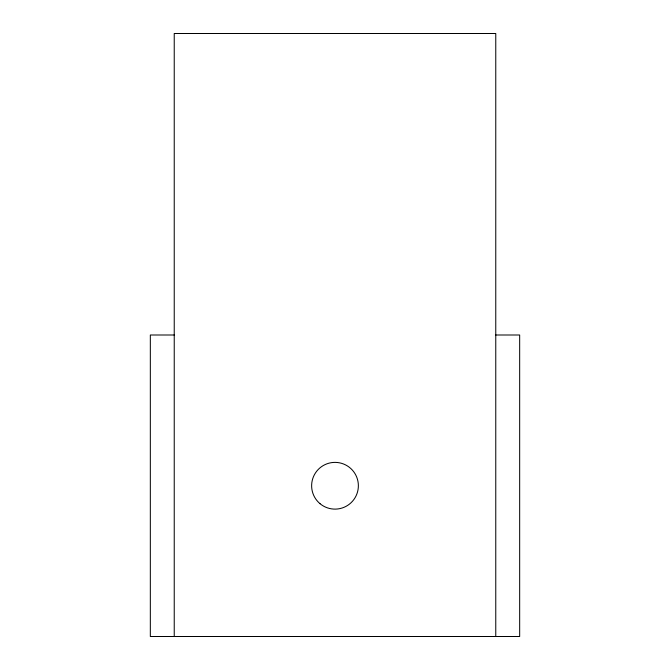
<?xml version="1.0" encoding="UTF-8"?>
<svg xmlns="http://www.w3.org/2000/svg" width="670" height="670" viewBox="0 0 670 670"><rect width="100%" height="100%" fill="white"/><g stroke="black" fill="none" stroke-linecap="round" stroke-linejoin="round"><path stroke-width="1" d="M174.502 335L150.331 335L150.331 636.5L519.669 636.5L519.669 335L495.498 335M495.767 636.5L495.767 33.5L174.233 33.5L174.233 636.5M320.017 503.681A23.366 23.366 0 0 0 358.023 489.762A23.366 23.366 0 0 0 326.968 463.807A23.366 23.366 0 0 0 320.017 503.681"/></g></svg>
